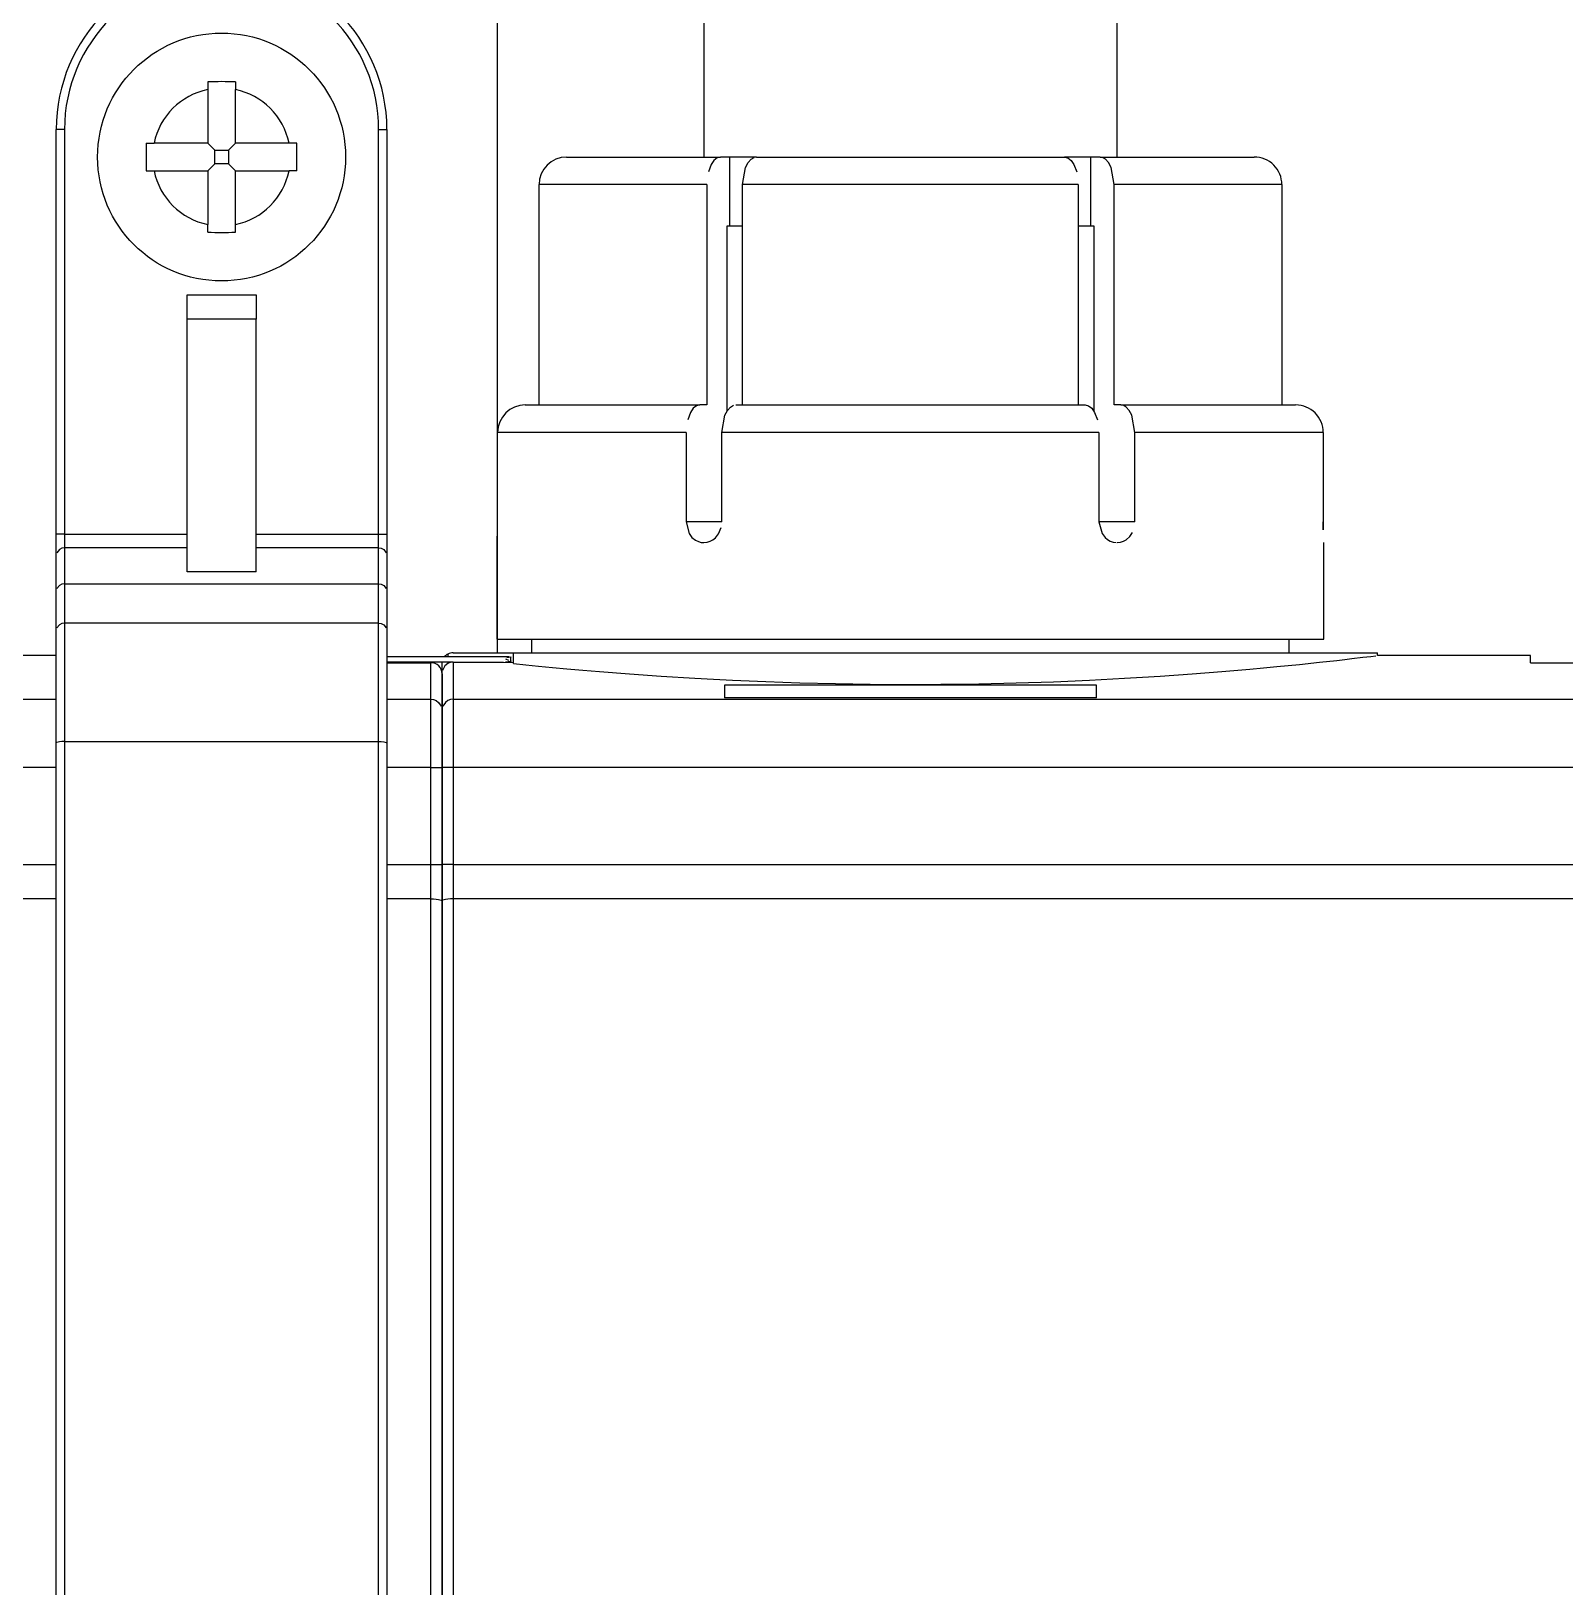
# Model space of a CAD drawing. Header units: millimetres. Extents: x 441156 to 441876, y 4514765 to 4515211.
# Drawn here: x 441489.9569 to 441490.2353, y 4515045.9163 to 4515046.1987 of the extents above; entities that cross this region are included whole.
import ezdxf

# ---------------------------------------------------------------- set-up
doc = ezdxf.new("R2010")
doc.units = ezdxf.units.MM
for name, color, linetype in [('Collettore SL', 7, 'Continuous'), ('Flussometro', 1, 'Continuous'), ('Staffa', 8, 'Continuous')]:
    doc.layers.add(name, color=color, linetype=linetype)

msp = doc.modelspace()

# ---------------------------------------------------------------- linework, layer by layer
at = {"layer": 'Collettore SL', "color": 254, "linetype": 'Continuous'}
for p, q in [((441490.0335003175, 4515046.085864218), (441490.0445003175, 4515046.085864218)), ((441490.0445003175, 4515046.085864218), (441490.2012503175, 4515046.085864218)), ((441490.0445003175, 4515046.083911397), (441490.0445003175, 4515046.085864218)), ((441490.0477503175, 4515046.088364217), (441490.0477503175, 4515046.085864218)), ((441490.1852503175, 4515046.085864218), (441490.1852503175, 4515046.088364217)), ((441490.2012590253, 4515046.08536535), (441490.2012503175, 4515046.085864218)), ((441489.9615003175, 4515046.08536535), (441489.9512590253, 4515046.08536535)), ((441490.0215003175, 4515046.085161583), (441490.0315003175, 4515046.085161583)), ((441490.0215003175, 4515046.084208228), (441490.0315003175, 4515046.084208228)), ((441490.0215003175, 4515046.084057921), (441490.0295003175, 4515046.084055767)), ((441490.0295003175, 4515046.077422891), (441490.0295003175, 4515046.084055767)), ((441490.0315003175, 4515046.085161583), (441490.0426849187, 4515046.085175592)), ((441490.0315003175, 4515046.084214975), (441490.0334434622, 4515046.084209075)), ((441490.0315003175, 4515046.084208228), (441490.0315003175, 4515046.084214975)), ((441490.0315003175, 4515046.082091224), (441490.0315003175, 4515046.084208228)), ((441490.0325526535, 4515046.085625448), (441490.0325526535, 4515046.085162922)), ((441490.0334434622, 4515046.084209075), (441490.0426849187, 4515046.08418081)), ((441490.0335003175, 4515046.084151934), (441490.0335003175, 4515046.077422891)), ((441490.0335003175, 4515046.084151934), (441490.0445003175, 4515046.084117458)), ((441490.0426849187, 4515046.08418081), (441490.0426848975, 4515046.084123181)), ((441490.0440003175, 4515046.085145158), (441490.0440003175, 4515046.085056311)), ((441490.0440003175, 4515046.084428405), (441490.0440003175, 4515046.085056311)), ((441490.0440003175, 4515046.084428405), (441490.0440003175, 4515046.084252965)), ((441490.0440003175, 4515046.084119036), (441490.0440003175, 4515046.084252965)), ((441490.2290003175, 4515046.08536535), (441490.2012590253, 4515046.08536535)), ((441490.2290003175, 4515046.084069327), (441490.2290003175, 4515046.08536535)), ((441490.2290003175, 4515046.084069327), (441490.2795003175, 4515046.084055767)), ((441490.0315003175, 4515046.082051414), (441490.0315003175, 4515046.082091224)), ((441490.0315003175, 4515046.075445913), (441490.0315003175, 4515046.082051414)), ((441490.0315003175, 4515046.082051414), (441490.0315003175, 4515046.075445913)), ((441489.7835003175, 4515046.077422891), (441489.9615003175, 4515046.077422891)), ((441490.0215003175, 4515046.077422891), (441490.0295003175, 4515046.077422891)), ((441490.0295003175, 4515046.065066776), (441490.0295003175, 4515046.077422891)), ((441490.0335003175, 4515046.077422891), (441490.0335003175, 4515046.065066776)), ((441490.0335003175, 4515046.077422891), (441490.2795003175, 4515046.077422891)), ((441490.0827503175, 4515046.07998408), (441490.0827503175, 4515046.077709654)), ((441490.1502503175, 4515046.07998408), (441490.0827503175, 4515046.07998408)), ((441490.1502503175, 4515046.077709654), (441490.0827503175, 4515046.077709654)), ((441490.1502503175, 4515046.077709654), (441490.1502503175, 4515046.07998408)), ((441490.0315003175, 4515046.065066776), (441490.0315003175, 4515046.075445913)), ((441490.0315003175, 4515046.075445913), (441490.0315003175, 4515046.065066776)), ((441489.9615003175, 4515046.065066776), (441489.7835003175, 4515046.065066776)), ((441490.0295003175, 4515046.065066776), (441490.0215003175, 4515046.065066776)), ((441490.0295003175, 4515046.047455314), (441490.0295003175, 4515046.065066776)), ((441490.0295003175, 4515046.065066776), (441490.0315003175, 4515046.065066776)), ((441490.0335003175, 4515046.065066776), (441490.0315003175, 4515046.065066776)), ((441490.0315003175, 4515046.047455314), (441490.0315003175, 4515046.065066776)), ((441490.0315003175, 4515046.065066776), (441490.0315003175, 4515046.047455314)), ((441490.2795003175, 4515046.065066776), (441490.0335003175, 4515046.065066776)), ((441490.0335003175, 4515046.065066776), (441490.0335003175, 4515046.047455314)), ((441489.7835003175, 4515046.047455314), (441489.9615003175, 4515046.047455314)), ((441490.0215003175, 4515046.047455314), (441490.0295003175, 4515046.047455314)), ((441490.0295003175, 4515046.041196711), (441490.0295003175, 4515046.047455314)), ((441490.0295003175, 4515046.047455314), (441490.0315003175, 4515046.047455314)), ((441490.0335003175, 4515046.047455314), (441490.0315003175, 4515046.047455314)), ((441490.0315003175, 4515046.040779471), (441490.0315003175, 4515046.047455314)), ((441490.0315003175, 4515046.047455314), (441490.0315003175, 4515046.040779471)), ((441490.0335003175, 4515046.047455314), (441490.0335003175, 4515046.041196711)), ((441490.0335003175, 4515046.047455314), (441490.2795003175, 4515046.047455314)), ((441489.9615003175, 4515046.041196711), (441489.7835003175, 4515046.041196711)), ((441490.0295003175, 4515046.041196711), (441490.0215003175, 4515046.041196711)), ((441490.0295003175, 4515045.860531724), (441490.0295003175, 4515046.041196711)), ((441490.0315003175, 4515045.860948964), (441490.0315003175, 4515046.040779471)), ((441490.0315003175, 4515046.040779471), (441490.0315003175, 4515045.860948964)), ((441490.0335003175, 4515046.041196711), (441490.0335003175, 4515045.860531724)), ((441490.2795003175, 4515046.041196711), (441490.0335003175, 4515046.041196711))]:
    msp.add_line(p, q, dxfattribs=at)
for points in [[(441490.0325526535, 4515046.083915692, 0), (441490.0325076577, 4515046.083890765, 0), (441490.0324633575, 4515046.083864592, 0), (441490.032419468, 4515046.083836995, 0), (441490.0323764576, 4515046.083808267, 0), (441490.0322913495, 4515046.083746172, 0), (441490.0322100589, 4515046.083679724, 0), (441490.0321608679, 4515046.083635748, 0), (441490.0321135851, 4515046.083590528, 0), (441490.0320241328, 4515046.083496044, 0), (441490.031940852, 4515046.083395689, 0), (441490.0318651338, 4515046.083291511, 0), (441490.0318164286, 4515046.083216357, 0), (441490.0317715298, 4515046.083140046, 0), (441490.0316922498, 4515046.082983335, 0), (441490.0316261862, 4515046.082820223, 0), (441490.0315742336, 4515046.0826538, 0), (441490.0315427411, 4515046.082519226, 0), (441490.031519975, 4515046.082383455, 0), (441490.0315058082, 4515046.082245965, 0), (441490.0315003805, 4515046.082107809, 0), (441490.0315003175, 4515046.082091224, 0)], [(441490.0426849187, 4515046.085175592, 0), (441490.0427887763, 4515046.085175619, 0), (441490.0428923686, 4515046.085175443, 0), (441490.042997939, 4515046.08517505, 0), (441490.0431017014, 4515046.085174447, 0), (441490.0432000725, 4515046.085173662, 0), (441490.0432953424, 4515046.085172685, 0), (441490.043389438, 4515046.085171484, 0), (441490.043478868, 4515046.085170094, 0), (441490.0435606734, 4515046.085168567, 0), (441490.0436368918, 4515046.085166876, 0), (441490.0437089167, 4515046.085164976, 0), (441490.0437739452, 4515046.085162926, 0), (441490.0438299724, 4515046.085160799, 0), (441490.043878555, 4515046.085158555, 0), (441490.0439203966, 4515046.085156138, 0), (441490.0439536971, 4515046.085153626, 0), (441490.0439738538, 4515046.085151579, 0), (441490.0439883865, 4515046.085149493, 0), (441490.0439973276, 4515046.085147336, 0), (441490.0440003175, 4515046.085145158, 0)], [(441490.0440003175, 4515046.084252965, 0), (441490.0439960193, 4515046.084247065, 0), (441490.043983035, 4515046.084241149, 0), (441490.0439608902, 4515046.084235174, 0), (441490.0439296704, 4515046.08422927, 0), (441490.0438912812, 4515046.084223726, 0), (441490.0438446896, 4515046.084218334, 0), (441490.043789192, 4515046.084213063, 0), (441490.0437256248, 4515046.084208038, 0), (441490.0436574945, 4515046.0842035, 0), (441490.043582577, 4515046.084199269, 0), (441490.0435000208, 4515046.08419533, 0), (441490.0434113222, 4515046.084191784, 0), (441490.0433212451, 4515046.084188798, 0), (441490.0432265723, 4515046.084186239, 0), (441490.0431264043, 4515046.084184107, 0), (441490.0430227257, 4515046.084182473, 0), (441490.0429401693, 4515046.08418156, 0), (441490.04285637, 4515046.084180973, 0), (441490.0427708955, 4515046.084180719, 0), (441490.0426849187, 4515046.08418081, 0)], [(441490.0440003175, 4515046.085056311, 0), (441490.0435716921, 4515046.0849982, 0), (441490.0432621976, 4515046.084934266, 0), (441490.0430711693, 4515046.084863369, 0), (441490.0430053283, 4515046.084786751, 0), (441490.0430052926, 4515046.084784859, 0)], [(441490.0430052926, 4515046.084784859, 0), (441490.0430646282, 4515046.084705052, 0), (441490.0432479503, 4515046.084618337, 0), (441490.043561087, 4515046.084525443, 0), (441490.0440003175, 4515046.084428405, 0)], [(441490.0445003175, 4515046.083911397, 0), (441490.0466851791, 4515046.083685875, 0), (441490.0490299969, 4515046.083451494, 0), (441490.0515364042, 4515046.083209731, 0), (441490.054158416, 4515046.082966524, 0), (441490.0570343509, 4515046.082711192, 0), (441490.0600594541, 4515046.082455534, 0), (441490.0654945393, 4515046.082029516, 0), (441490.0712821057, 4515046.081623006, 0), (441490.0773830233, 4515046.081247216, 0), (441490.0807658901, 4515046.081062201, 0), (441490.0842271494, 4515046.080890164, 0), (441490.0902586614, 4515046.08063214, 0), (441490.0933452595, 4515046.080520643, 0), (441490.0964431005, 4515046.080422735, 0), (441490.1028959421, 4515046.080263837, 0), (441490.109194572, 4515046.080167472, 0), (441490.1155348822, 4515046.080129098, 0), (441490.1220287081, 4515046.080150781, 0), (441490.1288884805, 4515046.080240709, 0), (441490.1357106432, 4515046.080398411, 0), (441490.1424450597, 4515046.08062081, 0), (441490.1490008805, 4515046.080900931, 0), (441490.1553336272, 4515046.081231043, 0), (441490.158618452, 4515046.081425286, 0), (441490.1618269098, 4515046.081630171, 0), (441490.1676011297, 4515046.082036597, 0), (441490.1730231388, 4515046.082462285, 0), (441490.1780564581, 4515046.082895575, 0), (441490.1805802136, 4515046.083126623, 0), (441490.1829824377, 4515046.083355092, 0), (441490.1870968548, 4515046.083765741, 0), (441490.1907295539, 4515046.084148582, 0), (441490.1938556876, 4515046.084493229, 0), (441490.1953136136, 4515046.084658761, 0), (441490.1966195713, 4515046.084809627, 0), (441490.1986080153, 4515046.085044032, 0), (441490.2000498684, 4515046.085217546, 0), (441490.2009351269, 4515046.085325552, 0), (441490.2011778529, 4515046.085355362, 0), (441490.2012590253, 4515046.08536535, 0)], [(441490.0295003175, 4515046.077422891, 0), (441490.0295701165, 4515046.077421687, 0), (441490.0296398305, 4515046.077418075, 0), (441490.0297093744, 4515046.07741206, 0), (441490.0297786637, 4515046.077403651, 0), (441490.0298476138, 4515046.077392856, 0), (441490.0299161409, 4515046.07737969, 0), (441490.0299841613, 4515046.077364166, 0), (441490.0300515922, 4515046.077346306, 0), (441490.0301183515, 4515046.077326131, 0), (441490.0301843578, 4515046.077303665, 0), (441490.0302495307, 4515046.077278935, 0), (441490.0303137908, 4515046.077251972, 0), (441490.0303770598, 4515046.077222809, 0), (441490.0304392606, 4515046.07719148, 0), (441490.0305003175, 4515046.077158026, 0), (441490.030560156, 4515046.077122485, 0), (441490.0306187033, 4515046.077084902, 0), (441490.030675888, 4515046.077045321, 0), (441490.0307316405, 4515046.077003793, 0), (441490.0307858927, 4515046.076960366, 0), (441490.0308385787, 4515046.076915094, 0), (441490.0308896342, 4515046.076868032, 0), (441490.0309389971, 4515046.076819237, 0), (441490.0309866071, 4515046.076768769, 0), (441490.0310324064, 4515046.076716689, 0), (441490.031076339, 4515046.076663062, 0), (441490.0311183515, 4515046.076607951, 0), (441490.0311583926, 4515046.076551424, 0), (441490.0311964137, 4515046.076493551, 0), (441490.0312323683, 4515046.076434402, 0), (441490.0312662127, 4515046.076374047, 0), (441490.0312979056, 4515046.076312562, 0), (441490.0313274084, 4515046.076250022, 0), (441490.0313546852, 4515046.076186501, 0), (441490.0313797027, 4515046.076122079, 0), (441490.0314024305, 4515046.076056832, 0), (441490.0314228409, 4515046.075990842, 0), (441490.031440909, 4515046.075924187, 0), (441490.0314566127, 4515046.075856949, 0), (441490.031469933, 4515046.075789211, 0), (441490.0314808536, 4515046.075721054, 0), (441490.0314893613, 4515046.075652563, 0), (441490.0314954456, 4515046.075583819, 0), (441490.0314990992, 4515046.075514908, 0), (441490.0315003175, 4515046.075445913, 0)], [(441490.0335003175, 4515046.077422891, 0), (441490.0334305185, 4515046.077421687, 0), (441490.0333608045, 4515046.077418075, 0), (441490.0332912606, 4515046.07741206, 0), (441490.0332219713, 4515046.077403651, 0), (441490.0331530211, 4515046.077392856, 0), (441490.0330844941, 4515046.07737969, 0), (441490.0330164737, 4515046.077364166, 0), (441490.0329490428, 4515046.077346306, 0), (441490.0328822835, 4515046.077326131, 0), (441490.0328162772, 4515046.077303665, 0), (441490.0327511043, 4515046.077278935, 0), (441490.0326868442, 4515046.077251972, 0), (441490.0326235752, 4515046.077222809, 0), (441490.0325613744, 4515046.07719148, 0), (441490.0325003175, 4515046.077158026, 0), (441490.032440479, 4515046.077122485, 0), (441490.0323819317, 4515046.077084902, 0), (441490.032324747, 4515046.077045321, 0), (441490.0322689945, 4515046.077003793, 0), (441490.0322147423, 4515046.076960366, 0), (441490.0321620563, 4515046.076915094, 0), (441490.0321110007, 4515046.076868032, 0), (441490.0320616379, 4515046.076819237, 0), (441490.0320140278, 4515046.076768769, 0), (441490.0319682286, 4515046.076716689, 0), (441490.031924296, 4515046.076663062, 0), (441490.0318822835, 4515046.076607951, 0), (441490.0318422423, 4515046.076551424, 0), (441490.0318042213, 4515046.076493551, 0), (441490.0317682667, 4515046.076434402, 0), (441490.0317344223, 4515046.076374047, 0), (441490.0317027294, 4515046.076312562, 0), (441490.0316732266, 4515046.076250022, 0), (441490.0316459498, 4515046.076186501, 0), (441490.0316209323, 4515046.076122079, 0), (441490.0315982045, 4515046.076056832, 0), (441490.0315777941, 4515046.075990842, 0), (441490.031559726, 4515046.075924187, 0), (441490.0315440223, 4515046.075856949, 0), (441490.031530702, 4515046.075789211, 0), (441490.0315197813, 4515046.075721054, 0), (441490.0315112737, 4515046.075652563, 0), (441490.0315051894, 4515046.075583819, 0), (441490.0315015359, 4515046.075514908, 0), (441490.0315003175, 4515046.075445913, 0)], [(441489.9630003175, 4515046.069757343, 0), (441489.9629479683, 4515046.069757181, 0), (441489.9628956828, 4515046.069756697, 0), (441489.9628435248, 4515046.069755889, 0), (441489.9627915578, 4515046.06975476, 0), (441489.9627398452, 4515046.06975331, 0), (441489.9626884499, 4515046.069751541, 0), (441489.9626374347, 4515046.069749457, 0), (441489.9625868615, 4515046.069747059, 0), (441489.962536792, 4515046.069744349, 0), (441489.9624872873, 4515046.069741332, 0), (441489.9624384076, 4515046.069738011, 0), (441489.9623902125, 4515046.069734389, 0), (441489.9623427608, 4515046.069730473, 0), (441489.9622961102, 4515046.069726266, 0), (441489.9622503175, 4515046.069721772, 0), (441489.9622054386, 4515046.069716999, 0), (441489.9621615281, 4515046.069711952, 0), (441489.9621186396, 4515046.069706636, 0), (441489.9620768253, 4515046.06970106, 0), (441489.9620361361, 4515046.069695227, 0), (441489.9619966216, 4515046.069689147, 0), (441489.9619583299, 4515046.069682827, 0), (441489.9619213078, 4515046.069676274, 0), (441489.9618856002, 4515046.069669496, 0), (441489.9618512508, 4515046.069662502, 0), (441489.9618183014, 4515046.0696553, 0), (441489.961786792, 4515046.069647899, 0), (441489.9617567611, 4515046.069640308, 0), (441489.9617282454, 4515046.069632535, 0), (441489.9617012794, 4515046.069624592, 0), (441489.9616758961, 4515046.069616486, 0), (441489.9616521265, 4515046.069608229, 0), (441489.9616299993, 4515046.06959983, 0), (441489.9616095417, 4515046.069591299, 0), (441489.9615907785, 4515046.069582648, 0), (441489.9615737327, 4515046.069573885, 0), (441489.9615584249, 4515046.069565022, 0), (441489.9615448739, 4515046.06955607, 0), (441489.9615330961, 4515046.069547041, 0), (441489.9615231059, 4515046.069537944, 0), (441489.9615149154, 4515046.06952879, 0), (441489.9615085347, 4515046.069519592, 0), (441489.9615039714, 4515046.06951036, 0), (441489.9615012312, 4515046.069501106, 0), (441489.9615003175, 4515046.06949184, 0)], [(441490.0200003175, 4515046.069757343, 0), (441490.0200526667, 4515046.069757181, 0), (441490.0201049522, 4515046.069756697, 0), (441490.0201571102, 4515046.069755889, 0), (441490.0202090772, 4515046.06975476, 0), (441490.0202607898, 4515046.06975331, 0), (441490.020312185, 4515046.069751541, 0), (441490.0203632003, 4515046.069749457, 0), (441490.0204137735, 4515046.069747059, 0), (441490.020463843, 4515046.069744349, 0), (441490.0205133477, 4515046.069741332, 0), (441490.0205622274, 4515046.069738011, 0), (441490.0206104225, 4515046.069734389, 0), (441490.0206578742, 4515046.069730473, 0), (441490.0207045248, 4515046.069726266, 0), (441490.0207503175, 4515046.069721772, 0), (441490.0207951964, 4515046.069716999, 0), (441490.0208391069, 4515046.069711952, 0), (441490.0208819954, 4515046.069706636, 0), (441490.0209238097, 4515046.06970106, 0), (441490.0209644989, 4515046.069695227, 0), (441490.0210040134, 4515046.069689147, 0), (441490.021042305, 4515046.069682827, 0), (441490.0210793272, 4515046.069676274, 0), (441490.0211150347, 4515046.069669496, 0), (441490.0211493841, 4515046.069662502, 0), (441490.0211823336, 4515046.0696553, 0), (441490.021213843, 4515046.069647899, 0), (441490.0212438739, 4515046.069640308, 0), (441490.0212723896, 4515046.069632535, 0), (441490.0212993556, 4515046.069624592, 0), (441490.0213247389, 4515046.069616486, 0), (441490.0213485085, 4515046.069608229, 0), (441490.0213706357, 4515046.06959983, 0), (441490.0213910933, 4515046.069591299, 0), (441490.0214098564, 4515046.069582648, 0), (441490.0214269023, 4515046.069573885, 0), (441490.02144221, 4515046.069565022, 0), (441490.0214557611, 4515046.06955607, 0), (441490.0214675389, 4515046.069547041, 0), (441490.0214775291, 4515046.069537944, 0), (441490.0214857196, 4515046.06952879, 0), (441490.0214921003, 4515046.069519592, 0), (441490.0214966636, 4515046.06951036, 0), (441490.0214994038, 4515046.069501106, 0), (441490.0215003175, 4515046.06949184, 0)], [(441490.0295003175, 4515046.041196711, 0), (441490.0295701165, 4515046.041196457, 0), (441490.0296398305, 4515046.041195695, 0), (441490.0297093744, 4515046.041194426, 0), (441490.0297786637, 4515046.041192651, 0), (441490.0298476138, 4515046.041190373, 0), (441490.0299161409, 4515046.041187594, 0), (441490.0299841613, 4515046.041184317, 0), (441490.0300515922, 4515046.041180548, 0), (441490.0301183515, 4515046.04117629, 0), (441490.0301843578, 4515046.041171549, 0), (441490.0302495307, 4515046.04116633, 0), (441490.0303137908, 4515046.041160639, 0), (441490.0303770598, 4515046.041154484, 0), (441490.0304392606, 4515046.041147873, 0), (441490.0305003175, 4515046.041140812, 0), (441490.030560156, 4515046.041133311, 0), (441490.0306187033, 4515046.04112538, 0), (441490.030675888, 4515046.041117026, 0), (441490.0307316405, 4515046.041108261, 0), (441490.0307858927, 4515046.041099096, 0), (441490.0308385787, 4515046.041089541, 0), (441490.0308896342, 4515046.041079609, 0), (441490.0309389971, 4515046.041069311, 0), (441490.0309866071, 4515046.04105866, 0), (441490.0310324064, 4515046.041047668, 0), (441490.031076339, 4515046.04103635, 0), (441490.0311183515, 4515046.041024719, 0), (441490.0311583926, 4515046.041012789, 0), (441490.0311964137, 4515046.041000575, 0), (441490.0312323683, 4515046.040988091, 0), (441490.0312662127, 4515046.040975354, 0), (441490.0312979056, 4515046.040962378, 0), (441490.0313274084, 4515046.040949178, 0), (441490.0313546852, 4515046.040935772, 0), (441490.0313797027, 4515046.040922176, 0), (441490.0314024305, 4515046.040908406, 0), (441490.0314228409, 4515046.040894479, 0), (441490.031440909, 4515046.040880411, 0), (441490.0314566127, 4515046.04086622, 0), (441490.031469933, 4515046.040851925, 0), (441490.0314808536, 4515046.04083754, 0), (441490.0314893613, 4515046.040823085, 0), (441490.0314954456, 4515046.040808576, 0), (441490.0314990992, 4515046.040794033, 0), (441490.0315003175, 4515046.040779471, 0)], [(441490.0335003175, 4515046.041196711, 0), (441490.0334305185, 4515046.041196457, 0), (441490.0333608045, 4515046.041195695, 0), (441490.0332912606, 4515046.041194426, 0), (441490.0332219713, 4515046.041192651, 0), (441490.0331530211, 4515046.041190373, 0), (441490.0330844941, 4515046.041187594, 0), (441490.0330164737, 4515046.041184317, 0), (441490.0329490428, 4515046.041180548, 0), (441490.0328822835, 4515046.04117629, 0), (441490.0328162772, 4515046.041171549, 0), (441490.0327511043, 4515046.04116633, 0), (441490.0326868442, 4515046.041160639, 0), (441490.0326235752, 4515046.041154484, 0), (441490.0325613744, 4515046.041147873, 0), (441490.0325003175, 4515046.041140812, 0), (441490.032440479, 4515046.041133311, 0), (441490.0323819317, 4515046.04112538, 0), (441490.032324747, 4515046.041117026, 0), (441490.0322689945, 4515046.041108261, 0), (441490.0322147423, 4515046.041099096, 0), (441490.0321620563, 4515046.041089541, 0), (441490.0321110007, 4515046.041079609, 0), (441490.0320616379, 4515046.041069311, 0), (441490.0320140278, 4515046.04105866, 0), (441490.0319682286, 4515046.041047668, 0), (441490.031924296, 4515046.04103635, 0), (441490.0318822835, 4515046.041024719, 0), (441490.0318422423, 4515046.041012789, 0), (441490.0318042213, 4515046.041000575, 0), (441490.0317682667, 4515046.040988091, 0), (441490.0317344223, 4515046.040975354, 0), (441490.0317027294, 4515046.040962378, 0), (441490.0316732266, 4515046.040949178, 0), (441490.0316459498, 4515046.040935772, 0), (441490.0316209323, 4515046.040922176, 0), (441490.0315982045, 4515046.040908406, 0), (441490.0315777941, 4515046.040894479, 0), (441490.031559726, 4515046.040880411, 0), (441490.0315440223, 4515046.04086622, 0), (441490.031530702, 4515046.040851925, 0), (441490.0315197813, 4515046.04083754, 0), (441490.0315112737, 4515046.040823085, 0), (441490.0315051894, 4515046.040808576, 0), (441490.0315015359, 4515046.040794033, 0), (441490.0315003175, 4515046.040779471, 0)]]:
    msp.add_polyline3d(points, dxfattribs=at)
for centre, radius, start, end in [((441490.0335003175, 4515046.083864218), 0.00199999999999978, 90, 118.2833302842238), ((441490.0294962645, 4515046.082054346), 0.002002813181127827, 359.9161678290432, 89.8839724256433), ((441490.0335004096, 4515046.083864067), 0.002000176773845341, 118.2836077560888, 139.518154407322), ((441490.0334937855, 4515046.082158514), 0.001993406944200693, 89.81225450562052, 118.1731815704158)]:
    msp.add_arc(centre, radius, start, end, dxfattribs=at)
at = {"layer": 'Flussometro', "color": 254, "linetype": 'Continuous'}
for p, q in [((441490.0790003175, 4515046.340864218), (441490.0790003175, 4515046.175864218)), ((441490.1540003175, 4515046.175864218), (441490.1540003175, 4515046.340864218)), ((441490.0541129189, 4515046.175864218), (441490.082059023, 4515046.175864218)), ((441490.0837527222, 4515046.175864218), (441490.082059023, 4515046.175864218)), ((441490.0837527222, 4515046.163364218), (441490.0837527222, 4515046.175864218)), ((441490.0885542135, 4515046.175864218), (441490.0837527222, 4515046.175864218)), ((441490.0885542135, 4515046.175864218), (441490.1444464215, 4515046.175864218)), ((441490.1492479127, 4515046.175864218), (441490.1444464215, 4515046.175864218)), ((441490.1492479127, 4515046.163364218), (441490.1492479127, 4515046.175864218)), ((441490.150941612, 4515046.175864218), (441490.1492479127, 4515046.175864218)), ((441490.150941612, 4515046.175864218), (441490.1788877161, 4515046.175864218)), ((441490.0795548458, 4515046.170864218), (441490.0491045646, 4515046.170864218)), ((441490.0491045646, 4515046.130864218), (441490.0491045646, 4515046.170864218)), ((441490.0795548458, 4515046.170864218), (441490.0795548458, 4515046.130864218)), ((441490.0860500364, 4515046.130864218), (441490.0860500364, 4515046.170864218)), ((441490.1469505986, 4515046.170864218), (441490.0860500364, 4515046.170864218)), ((441490.1469505986, 4515046.170864218), (441490.1469505986, 4515046.130864218)), ((441490.1534457892, 4515046.130864218), (441490.1534457892, 4515046.170864218)), ((441490.1838960703, 4515046.170864218), (441490.1534457892, 4515046.170864218)), ((441490.1838960703, 4515046.170864218), (441490.1838960703, 4515046.130864218)), ((441490.0832527222, 4515046.129793561), (441490.0832527222, 4515046.163364218)), ((441490.0832527222, 4515046.163364218), (441490.0860500364, 4515046.163364218)), ((441490.1469505986, 4515046.163364218), (441490.1497479128, 4515046.163364218)), ((441490.1497479128, 4515046.163364218), (441490.1497479128, 4515046.129795342)), ((441490.0466008361, 4515046.130864218), (441490.0783029815, 4515046.130864218)), ((441490.0795548458, 4515046.130864218), (441490.0783029815, 4515046.130864218)), ((441490.0847981721, 4515046.130864218), (441490.1482024629, 4515046.130864218)), ((441490.1546976535, 4515046.130864218), (441490.1534457892, 4515046.130864218)), ((441490.1546976535, 4515046.130864218), (441490.1863997989, 4515046.130864218)), ((441490.0415003175, 4515046.088364217), (441490.0415941261, 4515046.125864218)), ((441490.0757996266, 4515046.125864218), (441490.0415941261, 4515046.125864218)), ((441490.0757996266, 4515046.125864218), (441490.0757996266, 4515046.109614218)), ((441490.1507058179, 4515046.125864218), (441490.0822948171, 4515046.125864218)), ((441490.0822948171, 4515046.109614218), (441490.0822948171, 4515046.125864218)), ((441490.1507058179, 4515046.125864218), (441490.1507058179, 4515046.109614218)), ((441490.1572010084, 4515046.109614218), (441490.1572010084, 4515046.125864218)), ((441490.1914065088, 4515046.125864218), (441490.1572010084, 4515046.125864218)), ((441490.1914065088, 4515046.125864218), (441490.1914065088, 4515046.109614218)), ((441490.0822948171, 4515046.109614218), (441490.0757996266, 4515046.109614218)), ((441490.1572010084, 4515046.109614218), (441490.1507058179, 4515046.109614218)), ((441490.1915003175, 4515046.088364217), (441490.1915003175, 4515046.105867304)), ((441490.0415003175, 4515046.088364217), (441490.1915003175, 4515046.088364217))]:
    msp.add_line(p, q, dxfattribs=at)
for points in [[(441490.082059023, 4515046.175864218, 0), (441490.0818508086, 4515046.175846878, 0), (441490.0816440285, 4515046.175795097, 0), (441490.0814342517, 4515046.1757061, 0), (441490.0812290341, 4515046.175581647, 0), (441490.08103542, 4515046.175427468, 0), (441490.080848867, 4515046.175241705, 0), (441490.080665645, 4515046.175018784, 0), (441490.080492612, 4515046.174765381, 0), (441490.0803356221, 4515046.174491861, 0), (441490.0801905245, 4515046.174193226, 0), (441490.0800547225, 4515046.173861741, 0), (441490.0799335833, 4515046.173508257, 0), (441490.079830977, 4515046.17314669, 0), (441490.0797437271, 4515046.172769342, 0), (441490.0796706664, 4515046.172367212, 0), (441490.0796150506, 4515046.17195407, 0), (441490.0795889113, 4515046.17168615, 0), (441490.0795701267, 4515046.171415775, 0), (441490.0795586719, 4515046.171140419, 0), (441490.0795548458, 4515046.170864218, 0)], [(441490.0860500364, 4515046.170864218, 0), (441490.0860586037, 4515046.171277486, 0), (441490.0860844843, 4515046.171690754, 0), (441490.0861286218, 4515046.172107058, 0), (441490.08619084, 4515046.17251729, 0), (441490.0862673309, 4515046.172901583, 0), (441490.086360147, 4515046.173274419, 0), (441490.0864706746, 4515046.173638037, 0), (441490.0865972398, 4515046.173983981, 0), (441490.0867330718, 4515046.174296259, 0), (441490.0868824147, 4515046.174586927, 0), (441490.0870469433, 4515046.174857181, 0), (441490.0872236812, 4515046.175100158, 0), (441490.0874037528, 4515046.175305405, 0), (441490.0875930176, 4515046.175481286, 0), (441490.0877932563, 4515046.175627821, 0), (441490.0880005211, 4515046.175740491, 0), (441490.0881363738, 4515046.175794139, 0), (441490.0882739217, 4515046.175832806, 0), (441490.0884136279, 4515046.175856334, 0), (441490.0885542135, 4515046.175864218, 0)], [(441490.1444464215, 4515046.175864218, 0), (441490.1446539187, 4515046.175847027, 0), (441490.144861416, 4515046.175795097, 0), (441490.1450704354, 4515046.175706523, 0), (441490.1452764103, 4515046.175581647, 0), (441490.1454693711, 4515046.175428085, 0), (441490.1456565775, 4515046.175241705, 0), (441490.1458391532, 4515046.175019688, 0), (441490.1460128325, 4515046.174765381, 0), (441490.1461693079, 4515046.174492877, 0), (441490.14631492, 4515046.174193226, 0), (441490.1464502618, 4515046.173863024, 0), (441490.1465718612, 4515046.173508257, 0), (441490.146674151, 4515046.173147987, 0), (441490.1467617173, 4515046.172769342, 0), (441490.1468345571, 4515046.172368724, 0), (441490.1468903939, 4515046.17195407, 0), (441490.1469165023, 4515046.171686554, 0), (441490.1469353177, 4515046.171415775, 0), (441490.1469467637, 4515046.171140842, 0), (441490.1469505986, 4515046.170864218, 0)], [(441490.1534457892, 4515046.170864218, 0), (441490.1534371473, 4515046.171278916, 0), (441490.1534113412, 4515046.171690754, 0), (441490.1533669924, 4515046.172108566, 0), (441490.1533049855, 4515046.17251729, 0), (441490.1532281879, 4515046.172902881, 0), (441490.1531356785, 4515046.173274419, 0), (441490.1530247029, 4515046.173639318, 0), (441490.1528985857, 4515046.173983981, 0), (441490.1527622499, 4515046.174297281, 0), (441490.1526134108, 4515046.174586927, 0), (441490.1524482485, 4515046.174858093, 0), (441490.1522721443, 4515046.175100158, 0), (441490.1520914275, 4515046.175306038, 0), (441490.151902808, 4515046.175481286, 0), (441490.1517018193, 4515046.175628264, 0), (441490.1514953044, 4515046.175740491, 0), (441490.1513592419, 4515046.175794204, 0), (441490.1512219039, 4515046.175832806, 0), (441490.1510819776, 4515046.175856353, 0), (441490.150941612, 4515046.175864218, 0)], [(441490.0783029815, 4515046.130864218, 0), (441490.0780948904, 4515046.130846887, 0), (441490.0778882331, 4515046.130795129, 0), (441490.0776785803, 4515046.130706175, 0), (441490.0774734846, 4515046.130581787, 0), (441490.0772799869, 4515046.130427692, 0), (441490.0770935454, 4515046.130242036, 0), (441490.0769104332, 4515046.130019252, 0), (441490.0767375006, 4515046.129766013, 0), (441490.076580566, 4515046.12949262, 0), (441490.0764355151, 4515046.129194126, 0), (441490.0762997527, 4515046.128862807, 0), (441490.0761786397, 4515046.128509503, 0), (441490.0760760123, 4515046.128148001, 0), (441490.0759887354, 4515046.127770715, 0), (441490.0759156407, 4515046.127368656, 0), (441490.0758599825, 4515046.12695558, 0), (441490.0758337779, 4515046.126687299, 0), (441490.0758149463, 4515046.126416554, 0), (441490.0758034624, 4515046.12614081, 0), (441490.0757996266, 4515046.125864218, 0)], [(441490.0822948171, 4515046.125864218, 0), (441490.0823033859, 4515046.12627758, 0), (441490.0823292707, 4515046.126690942, 0), (441490.0823734156, 4515046.127107339, 0), (441490.0824356449, 4515046.127517665, 0), (441490.0825121508, 4515046.127902047, 0), (441490.0826049868, 4515046.128274969, 0), (441490.0827155409, 4515046.128638671, 0), (441490.0828421396, 4515046.12898469, 0), (441490.0829779909, 4515046.129296989, 0), (441490.083127357, 4515046.12958767, 0), (441490.083291915, 4515046.129857929, 0), (441490.0834686875, 4515046.130100895, 0), (441490.0836487401, 4515046.130306054, 0), (441490.0838379843, 4515046.130481843, 0), (441490.0840382028, 4515046.130628278, 0), (441490.0842454461, 4515046.130740838, 0), (441490.0843810673, 4515046.130794336, 0), (441490.0845183769, 4515046.130832895, 0), (441490.0846578365, 4515046.130856357, 0), (441490.0847981721, 4515046.130864218, 0)], [(441490.1482024629, 4515046.130864218, 0), (441490.1484098372, 4515046.130847036, 0), (441490.1486172114, 4515046.130795129, 0), (441490.1488261073, 4515046.130706599, 0), (441490.1490319599, 4515046.130581787, 0), (441490.1492248047, 4515046.130428309, 0), (441490.149411899, 4515046.130242036, 0), (441490.1495943657, 4515046.130020156, 0), (441490.1497679438, 4515046.129766013, 0), (441490.1499243644, 4515046.129493634, 0), (441490.1500699293, 4515046.129194126, 0), (441490.150205232, 4515046.128864088, 0), (441490.1503268048, 4515046.128509503, 0), (441490.1504291157, 4515046.128149296, 0), (441490.1505167091, 4515046.127770715, 0), (441490.1505895827, 4515046.127370166, 0), (441490.150645462, 4515046.12695558, 0), (441490.1506716355, 4515046.126687704, 0), (441490.1506904982, 4515046.126416554, 0), (441490.1507019732, 4515046.126141235, 0), (441490.1507058179, 4515046.125864218, 0)], [(441490.1572010084, 4515046.125864218, 0), (441490.1571923651, 4515046.12627901, 0), (441490.1571665549, 4515046.126690942, 0), (441490.1571221986, 4515046.127108849, 0), (441490.1570601806, 4515046.127517665, 0), (441490.1569833679, 4515046.127903346, 0), (441490.1568908386, 4515046.128274969, 0), (441490.1567798363, 4515046.128639952, 0), (441490.1566536859, 4515046.12898469, 0), (441490.1565173306, 4515046.129298012, 0), (441490.1563684685, 4515046.12958767, 0), (441490.1562032761, 4515046.129858841, 0), (441490.1560271379, 4515046.130100895, 0), (441490.15584644, 4515046.130306686, 0), (441490.1556578412, 4515046.130481843, 0), (441490.1554568723, 4515046.130628721, 0), (441490.1552503795, 4515046.130740838, 0), (441490.1551145493, 4515046.1307944, 0), (441490.1549774486, 4515046.130832895, 0), (441490.1548377699, 4515046.130856375, 0), (441490.1546976535, 4515046.130864218, 0)], [(441490.0757996266, 4515046.109614218, 0), (441490.0758105218, 4515046.109303046, 0), (441490.0758430655, 4515046.108994022, 0), (441490.0758990161, 4515046.108680514, 0), (441490.0759772958, 4515046.108373825, 0), (441490.0760743286, 4515046.108084499, 0), (441490.076191336, 4515046.107805715, 0), (441490.0763318759, 4515046.107531911, 0), (441490.0764918289, 4515046.10727329, 0), (441490.0766650483, 4515046.107038175, 0), (441490.0768544966, 4515046.106820815, 0), (441490.0770651542, 4515046.106617325, 0), (441490.077290253, 4515046.106435699, 0), (441490.0775215194, 4515046.106281416, 0), (441490.0777634433, 4515046.106150123, 0), (441490.0780218801, 4515046.106040056, 0), (441490.0782880698, 4515046.105956106, 0), (441490.0785521446, 4515046.105900264, 0), (441490.0788199403, 4515046.105870016, 0), (441490.0790003522, 4515046.105864218, 0)], [(441490.0790003522, 4515046.105864218, 0), (441490.0790974952, 4515046.105865921, 0), (441490.0793750201, 4515046.105889179, 0), (441490.0796424904, 4515046.105937861, 0), (441490.0799061392, 4515046.106011829, 0), (441490.0801714845, 4515046.106113894, 0), (441490.0804288373, 4515046.106241441, 0), (441490.0806695102, 4515046.106389078, 0), (441490.0808990772, 4515046.106558907, 0), (441490.0811219257, 4515046.106755669, 0), (441490.0813295668, 4515046.106973256, 0), (441490.0815154013, 4515046.107203481, 0), (441490.0816839716, 4515046.107450336, 0), (441490.0818380443, 4515046.107719993, 0), (441490.0819713197, 4515046.108003496, 0), (441490.082079834, 4515046.108290336, 0), (441490.0821669074, 4515046.108586324, 0), (441490.0822333613, 4515046.108898359, 0), (441490.0822758904, 4515046.109215637, 0), (441490.0822900783, 4515046.109414644, 0), (441490.0822948171, 4515046.109614218, 0)], [(441490.1507058179, 4515046.109614218, 0), (441490.1507173617, 4515046.109303046, 0), (441490.1507518243, 4515046.108994022, 0), (441490.1508110287, 4515046.108680514, 0), (441490.1508937565, 4515046.108373825, 0), (441490.1509961398, 4515046.108084499, 0), (441490.151119356, 4515046.107805715, 0), (441490.1512670058, 4515046.107531911, 0), (441490.1514345901, 4515046.10727329, 0), (441490.1516155226, 4515046.107038175, 0), (441490.1518127556, 4515046.106820815, 0), (441490.1520312724, 4515046.106617325, 0), (441490.1522638515, 4515046.106435699, 0), (441490.1525018169, 4515046.106281416, 0), (441490.1527496917, 4515046.106150123, 0), (441490.1530132929, 4515046.106040056, 0), (441490.1532835315, 4515046.105956106, 0), (441490.1535503499, 4515046.105900264, 0), (441490.1538196506, 4515046.105870016, 0), (441490.1540003522, 4515046.105864218, 0)], [(441490.1540003522, 4515046.105864218, 0), (441490.1540974089, 4515046.105865921, 0), (441490.1543737762, 4515046.105889179, 0), (441490.1546388434, 4515046.105937861, 0), (441490.1548989036, 4515046.106011829, 0), (441490.1551594146, 4515046.106113894, 0), (441490.1554109226, 4515046.106241441, 0), (441490.1556450995, 4515046.106389078, 0), (441490.1558675534, 4515046.106558907, 0), (441490.1560826411, 4515046.106755669, 0), (441490.1562822998, 4515046.106973256, 0), (441490.1564603763, 4515046.107203481, 0), (441490.1566214114, 4515046.107450336, 0), (441490.1567681839, 4515046.107719993, 0), (441490.1568948269, 4515046.108003496, 0), (441490.1569977253, 4515046.108290336, 0), (441490.157080151, 4515046.108586324, 0), (441490.1571429755, 4515046.108898359, 0), (441490.1571831421, 4515046.109215637, 0), (441490.1571965358, 4515046.109414644, 0), (441490.1572010084, 4515046.109614218, 0)]]:
    msp.add_polyline3d(points, dxfattribs=at)
for centre, radius, start, end in [((441490.0541063239, 4515046.170856605), 0.005005083750811989, 89.92454121885257, 179.9128017693291), ((441490.178895416, 4515046.170857808), 0.005003357747314086, 0.07344893960426101, 90.0881212110902), ((441490.0465955462, 4515046.125858099), 0.005004079301194064, 89.93945707189452, 179.929909808554), ((441490.1864059793, 4515046.12585906), 0.005002694482640901, 0.05909470045453704, 90.07074968208451), ((441490.2665986041, 4515046.109622255), 0.07519222761189881, 180.0061240116545, 182.8647815825998)]:
    msp.add_arc(centre, radius, start, end, dxfattribs=at)
at = {"layer": 'Staffa', "color": 254, "linetype": 'Continuous'}
for p, q in [((441490.0415003175, 4515046.206582187), (441490.0415003175, 4515046.085864218)), ((441489.9890003175, 4515046.189518382), (441489.9890003175, 4515046.188111668)), ((441489.9890003175, 4515046.188111668), (441489.9890003175, 4515046.178364219)), ((441489.9940003175, 4515046.189518382), (441489.9940003175, 4515046.188111668)), ((441489.9940003175, 4515046.178364219), (441489.9940003175, 4515046.188111668)), ((441489.9630003175, 4515046.180864217), (441489.9615003175, 4515046.180864217)), ((441489.9615003175, 4515046.107420594), (441489.9615003175, 4515046.180864217)), ((441489.9630003175, 4515046.180864217), (441489.9630003175, 4515046.107420594)), ((441490.0200003175, 4515046.107420594), (441490.0200003175, 4515046.180864217)), ((441490.0200003175, 4515046.180864217), (441490.0215003175, 4515046.180864217)), ((441490.0215003175, 4515046.180864217), (441490.0215003175, 4515046.107420594)), ((441489.9778461547, 4515046.178364219), (441489.9792528688, 4515046.178364219)), ((441489.9890003175, 4515046.178364219), (441489.9792528688, 4515046.178364219)), ((441489.9902503175, 4515046.177114218), (441489.9890003175, 4515046.178364219)), ((441489.9902503175, 4515046.174614219), (441489.9902503175, 4515046.177114218)), ((441489.9902503175, 4515046.177114218), (441489.9927503175, 4515046.177114218)), ((441489.9927503175, 4515046.177114218), (441489.9940003175, 4515046.178364219)), ((441489.9927503175, 4515046.177114218), (441489.9927503175, 4515046.174614219)), ((441490.0037477662, 4515046.178364219), (441489.9940003175, 4515046.178364219)), ((441490.0051544803, 4515046.178364219), (441490.0037477662, 4515046.178364219)), ((441489.9778461547, 4515046.173364219), (441489.9792528688, 4515046.173364219)), ((441489.9792528688, 4515046.173364219), (441489.9890003175, 4515046.173364219)), ((441489.9902503175, 4515046.174614219), (441489.9890003175, 4515046.173364219)), ((441489.9890003175, 4515046.173364219), (441489.9890003175, 4515046.16361677)), ((441489.9927503175, 4515046.174614219), (441489.9902503175, 4515046.174614219)), ((441489.9927503175, 4515046.174614219), (441489.9940003175, 4515046.173364219)), ((441489.9940003175, 4515046.173364219), (441490.0037477662, 4515046.173364219)), ((441489.9940003175, 4515046.16361677), (441489.9940003175, 4515046.173364219)), ((441490.0051544803, 4515046.173364219), (441490.0037477662, 4515046.173364219)), ((441489.9890003175, 4515046.162210057), (441489.9890003175, 4515046.16361677)), ((441489.9940003175, 4515046.162210057), (441489.9940003175, 4515046.16361677)), ((441489.9852503175, 4515046.150864219), (441489.9977503175, 4515046.150864219)), ((441489.9852503175, 4515046.146437442), (441489.9852503175, 4515046.150864219)), ((441489.9977503175, 4515046.150864219), (441489.9977503175, 4515046.146437442)), ((441489.9977503175, 4515046.146437442), (441489.9852503175, 4515046.146437442)), ((441489.9852503175, 4515046.100567444), (441489.9852503175, 4515046.146437442)), ((441489.9977503175, 4515046.100567444), (441489.9977503175, 4515046.146437442)), ((441489.9630003175, 4515046.107420594), (441489.9615003175, 4515046.107420594)), ((441489.9615003175, 4515046.103426075), (441489.9615003175, 4515046.107420594)), ((441489.9630003175, 4515046.107420594), (441489.9630003175, 4515046.104924019)), ((441489.9630003175, 4515046.107420594), (441489.9852503175, 4515046.107420594)), ((441489.9977503175, 4515046.107420594), (441490.0200003175, 4515046.107420594)), ((441490.0200003175, 4515046.104924019), (441490.0200003175, 4515046.107420594)), ((441490.0200003175, 4515046.107420594), (441490.0215003175, 4515046.107420594)), ((441490.0215003175, 4515046.107420594), (441490.0215003175, 4515046.103426075)), ((441489.9615003175, 4515046.096902598), (441489.9615003175, 4515046.103426075)), ((441489.9630003175, 4515046.104924019), (441489.9630003175, 4515046.098400543)), ((441489.9852503175, 4515046.104924019), (441489.9630003175, 4515046.104924019)), ((441490.0200003175, 4515046.104924019), (441489.9977503175, 4515046.104924019)), ((441490.0200003175, 4515046.098400543), (441490.0200003175, 4515046.104924019)), ((441490.0215003175, 4515046.103426075), (441490.0215003175, 4515046.096902598)), ((441489.9977503175, 4515046.100567444), (441489.9852503175, 4515046.100567444)), ((441489.9630003175, 4515046.098400543), (441489.9630003175, 4515046.09126174)), ((441489.9630003175, 4515046.098400543), (441490.0200003175, 4515046.098400543)), ((441490.0200003175, 4515046.09126174), (441490.0200003175, 4515046.098400543)), ((441489.9615003175, 4515046.089779005), (441489.9615003175, 4515046.096902598)), ((441490.0215003175, 4515046.096902598), (441490.0215003175, 4515046.089779005)), ((441489.9615003175, 4515046.06949184), (441489.9615003175, 4515046.089779005)), ((441489.9630003175, 4515046.09126174), (441489.9630003175, 4515046.069757343)), ((441490.0200003175, 4515046.09126174), (441489.9630003175, 4515046.09126174)), ((441490.0200003175, 4515046.069757343), (441490.0200003175, 4515046.09126174)), ((441490.0215003175, 4515046.089779005), (441490.0215003175, 4515046.06949184)), ((441489.9615003175, 4515045.832236595), (441489.9615003175, 4515046.06949184)), ((441489.9630003175, 4515046.069757343), (441489.9630003175, 4515045.831971092)), ((441489.9630003175, 4515046.069757343), (441490.0200003175, 4515046.069757343)), ((441490.0200003175, 4515045.831971092), (441490.0200003175, 4515046.069757343)), ((441490.0215003175, 4515046.06949184), (441490.0215003175, 4515045.832236595))]:
    msp.add_line(p, q, dxfattribs=at)
for points in [[(441489.9630003175, 4515046.104924019, 0), (441489.9629479683, 4515046.104923107, 0), (441489.9628956828, 4515046.104920371, 0), (441489.9628435248, 4515046.104915814, 0), (441489.9627915578, 4515046.104909441, 0), (441489.9627398452, 4515046.104901263, 0), (441489.9626884499, 4515046.104891285, 0), (441489.9626374347, 4515046.104879524, 0), (441489.9625868615, 4515046.104865992, 0), (441489.962536792, 4515046.104850705, 0), (441489.9624872873, 4515046.104833682, 0), (441489.9624384076, 4515046.104814945, 0), (441489.9623902125, 4515046.104794515, 0), (441489.9623427608, 4515046.104772419, 0), (441489.9622961102, 4515046.104748681, 0), (441489.9622503175, 4515046.104723332, 0), (441489.9622054386, 4515046.104696404, 0), (441489.9621615281, 4515046.104667927, 0), (441489.9621186396, 4515046.104637938, 0), (441489.9620768253, 4515046.104606471, 0), (441489.9620361361, 4515046.104573567, 0), (441489.9619966216, 4515046.104539265, 0), (441489.9619583299, 4515046.104503606, 0), (441489.9619213078, 4515046.104466635, 0), (441489.9618856002, 4515046.104428396, 0), (441489.9618512508, 4515046.104388935, 0), (441489.9618183014, 4515046.104348302, 0), (441489.961786792, 4515046.104306544, 0), (441489.9617567611, 4515046.104263715, 0), (441489.9617282454, 4515046.104219865, 0), (441489.9617012794, 4515046.104175047, 0), (441489.9616758961, 4515046.104129317, 0), (441489.9616521265, 4515046.104082731, 0), (441489.9616299993, 4515046.104035344, 0), (441489.9616095417, 4515046.103987215, 0), (441489.9615907785, 4515046.103938403, 0), (441489.9615737327, 4515046.103888965, 0), (441489.9615584249, 4515046.103838964, 0), (441489.9615448739, 4515046.103788461, 0), (441489.9615330961, 4515046.103737515, 0), (441489.9615231059, 4515046.10368619, 0), (441489.9615149154, 4515046.103634548, 0), (441489.9615085347, 4515046.103582653, 0), (441489.9615039714, 4515046.103530566, 0), (441489.9615012312, 4515046.103478353, 0), (441489.9615003175, 4515046.103426075, 0)], [(441490.0200003175, 4515046.104924019, 0), (441490.0200526667, 4515046.104923107, 0), (441490.0201049522, 4515046.104920371, 0), (441490.0201571102, 4515046.104915814, 0), (441490.0202090772, 4515046.104909441, 0), (441490.0202607898, 4515046.104901263, 0), (441490.020312185, 4515046.104891285, 0), (441490.0203632003, 4515046.104879524, 0), (441490.0204137735, 4515046.104865992, 0), (441490.020463843, 4515046.104850705, 0), (441490.0205133477, 4515046.104833682, 0), (441490.0205622274, 4515046.104814945, 0), (441490.0206104225, 4515046.104794515, 0), (441490.0206578742, 4515046.104772419, 0), (441490.0207045248, 4515046.104748681, 0), (441490.0207503175, 4515046.104723332, 0), (441490.0207951964, 4515046.104696404, 0), (441490.0208391069, 4515046.104667927, 0), (441490.0208819954, 4515046.104637938, 0), (441490.0209238097, 4515046.104606471, 0), (441490.0209644989, 4515046.104573567, 0), (441490.0210040134, 4515046.104539265, 0), (441490.021042305, 4515046.104503606, 0), (441490.0210793272, 4515046.104466635, 0), (441490.0211150347, 4515046.104428396, 0), (441490.0211493841, 4515046.104388935, 0), (441490.0211823336, 4515046.104348302, 0), (441490.021213843, 4515046.104306544, 0), (441490.0212438739, 4515046.104263715, 0), (441490.0212723896, 4515046.104219865, 0), (441490.0212993556, 4515046.104175047, 0), (441490.0213247389, 4515046.104129317, 0), (441490.0213485085, 4515046.104082731, 0), (441490.0213706357, 4515046.104035344, 0), (441490.0213910933, 4515046.103987215, 0), (441490.0214098564, 4515046.103938403, 0), (441490.0214269023, 4515046.103888965, 0), (441490.02144221, 4515046.103838964, 0), (441490.0214557611, 4515046.103788461, 0), (441490.0214675389, 4515046.103737515, 0), (441490.0214775291, 4515046.10368619, 0), (441490.0214857196, 4515046.103634548, 0), (441490.0214921003, 4515046.103582653, 0), (441490.0214966636, 4515046.103530566, 0), (441490.0214994038, 4515046.103478353, 0), (441490.0215003175, 4515046.103426075, 0)], [(441489.9630003175, 4515046.098400543, 0), (441489.9629479683, 4515046.09839963, 0), (441489.9628956828, 4515046.098396894, 0), (441489.9628435248, 4515046.098392337, 0), (441489.9627915578, 4515046.098385965, 0), (441489.9627398452, 4515046.098377786, 0), (441489.9626884499, 4515046.098367808, 0), (441489.9626374347, 4515046.098356047, 0), (441489.9625868615, 4515046.098342515, 0), (441489.962536792, 4515046.098327228, 0), (441489.9624872873, 4515046.098310205, 0), (441489.9624384076, 4515046.098291468, 0), (441489.9623902125, 4515046.098271038, 0), (441489.9623427608, 4515046.098248942, 0), (441489.9622961102, 4515046.098225204, 0), (441489.9622503175, 4515046.098199856, 0), (441489.9622054386, 4515046.098172927, 0), (441489.9621615281, 4515046.09814445, 0), (441489.9621186396, 4515046.098114461, 0), (441489.9620768253, 4515046.098082994, 0), (441489.9620361361, 4515046.09805009, 0), (441489.9619966216, 4515046.098015788, 0), (441489.9619583299, 4515046.09798013, 0), (441489.9619213078, 4515046.097943158, 0), (441489.9618856002, 4515046.097904919, 0), (441489.9618512508, 4515046.097865459, 0), (441489.9618183014, 4515046.097824825, 0), (441489.961786792, 4515046.097783067, 0), (441489.9617567611, 4515046.097740238, 0), (441489.9617282454, 4515046.097696387, 0), (441489.9617012794, 4515046.09765157, 0), (441489.9616758961, 4515046.09760584, 0), (441489.9616521265, 4515046.097559254, 0), (441489.9616299993, 4515046.097511867, 0), (441489.9616095417, 4515046.097463738, 0), (441489.9615907785, 4515046.097414926, 0), (441489.9615737327, 4515046.097365488, 0), (441489.9615584249, 4515046.097315487, 0), (441489.9615448739, 4515046.097264984, 0), (441489.9615330961, 4515046.097214038, 0), (441489.9615231059, 4515046.097162713, 0), (441489.9615149154, 4515046.097111071, 0), (441489.9615085347, 4515046.097059176, 0), (441489.9615039714, 4515046.097007089, 0), (441489.9615012312, 4515046.096954876, 0), (441489.9615003175, 4515046.096902598, 0)], [(441490.0200003175, 4515046.098400543, 0), (441490.0200526667, 4515046.09839963, 0), (441490.0201049522, 4515046.098396894, 0), (441490.0201571102, 4515046.098392337, 0), (441490.0202090772, 4515046.098385965, 0), (441490.0202607898, 4515046.098377786, 0), (441490.020312185, 4515046.098367808, 0), (441490.0203632003, 4515046.098356047, 0), (441490.0204137735, 4515046.098342515, 0), (441490.020463843, 4515046.098327228, 0), (441490.0205133477, 4515046.098310205, 0), (441490.0205622274, 4515046.098291468, 0), (441490.0206104225, 4515046.098271038, 0), (441490.0206578742, 4515046.098248942, 0), (441490.0207045248, 4515046.098225204, 0), (441490.0207503175, 4515046.098199856, 0), (441490.0207951964, 4515046.098172927, 0), (441490.0208391069, 4515046.09814445, 0), (441490.0208819954, 4515046.098114461, 0), (441490.0209238097, 4515046.098082994, 0), (441490.0209644989, 4515046.09805009, 0), (441490.0210040134, 4515046.098015788, 0), (441490.021042305, 4515046.09798013, 0), (441490.0210793272, 4515046.097943158, 0), (441490.0211150347, 4515046.097904919, 0), (441490.0211493841, 4515046.097865459, 0), (441490.0211823336, 4515046.097824825, 0), (441490.021213843, 4515046.097783067, 0), (441490.0212438739, 4515046.097740238, 0), (441490.0212723896, 4515046.097696387, 0), (441490.0212993556, 4515046.09765157, 0), (441490.0213247389, 4515046.09760584, 0), (441490.0213485085, 4515046.097559254, 0), (441490.0213706357, 4515046.097511867, 0), (441490.0213910933, 4515046.097463738, 0), (441490.0214098564, 4515046.097414926, 0), (441490.0214269023, 4515046.097365488, 0), (441490.02144221, 4515046.097315487, 0), (441490.0214557611, 4515046.097264984, 0), (441490.0214675389, 4515046.097214038, 0), (441490.0214775291, 4515046.097162713, 0), (441490.0214857196, 4515046.097111071, 0), (441490.0214921003, 4515046.097059176, 0), (441490.0214966636, 4515046.097007089, 0), (441490.0214994038, 4515046.096954876, 0), (441490.0215003175, 4515046.096902598, 0)], [(441489.9630003175, 4515046.09126174, 0), (441489.9629479683, 4515046.091260836, 0), (441489.9628956828, 4515046.091258127, 0), (441489.9628435248, 4515046.091253617, 0), (441489.9627915578, 4515046.09124731, 0), (441489.9627398452, 4515046.091239213, 0), (441489.9626884499, 4515046.091229338, 0), (441489.9626374347, 4515046.091217696, 0), (441489.9625868615, 4515046.091204301, 0), (441489.962536792, 4515046.091189169, 0), (441489.9624872873, 4515046.09117232, 0), (441489.9624384076, 4515046.091153773, 0), (441489.9623902125, 4515046.091133551, 0), (441489.9623427608, 4515046.091111678, 0), (441489.9622961102, 4515046.091088182, 0), (441489.9622503175, 4515046.091063091, 0), (441489.9622054386, 4515046.091036435, 0), (441489.9621615281, 4515046.091008248, 0), (441489.9621186396, 4515046.090978563, 0), (441489.9620768253, 4515046.090947416, 0), (441489.9620361361, 4515046.090914845, 0), (441489.9619966216, 4515046.090880891, 0), (441489.9619583299, 4515046.090845595, 0), (441489.9619213078, 4515046.090808999, 0), (441489.9618856002, 4515046.090771148, 0), (441489.9618512508, 4515046.090732088, 0), (441489.9618183014, 4515046.090691868, 0), (441489.961786792, 4515046.090650535, 0), (441489.9617567611, 4515046.09060814, 0), (441489.9617282454, 4515046.090564735, 0), (441489.9617012794, 4515046.090520373, 0), (441489.9616758961, 4515046.090475107, 0), (441489.9616521265, 4515046.090428993, 0), (441489.9616299993, 4515046.090382088, 0), (441489.9616095417, 4515046.090334448, 0), (441489.9615907785, 4515046.09028613, 0), (441489.9615737327, 4515046.090237196, 0), (441489.9615584249, 4515046.090187702, 0), (441489.9615448739, 4515046.090137712, 0), (441489.9615330961, 4515046.090087283, 0), (441489.9615231059, 4515046.09003648, 0), (441489.9615149154, 4515046.089985362, 0), (441489.9615085347, 4515046.089933993, 0), (441489.9615039714, 4515046.089882436, 0), (441489.9615012312, 4515046.089830752, 0), (441489.9615003175, 4515046.089779005, 0)], [(441490.0200003175, 4515046.09126174, 0), (441490.0200526667, 4515046.091260836, 0), (441490.0201049522, 4515046.091258127, 0), (441490.0201571102, 4515046.091253617, 0), (441490.0202090772, 4515046.09124731, 0), (441490.0202607898, 4515046.091239213, 0), (441490.020312185, 4515046.091229338, 0), (441490.0203632003, 4515046.091217696, 0), (441490.0204137735, 4515046.091204301, 0), (441490.020463843, 4515046.091189169, 0), (441490.0205133477, 4515046.09117232, 0), (441490.0205622274, 4515046.091153773, 0), (441490.0206104225, 4515046.091133551, 0), (441490.0206578742, 4515046.091111678, 0), (441490.0207045248, 4515046.091088182, 0), (441490.0207503175, 4515046.091063091, 0), (441490.0207951964, 4515046.091036435, 0), (441490.0208391069, 4515046.091008248, 0), (441490.0208819954, 4515046.090978563, 0), (441490.0209238097, 4515046.090947416, 0), (441490.0209644989, 4515046.090914845, 0), (441490.0210040134, 4515046.090880891, 0), (441490.021042305, 4515046.090845595, 0), (441490.0210793272, 4515046.090808999, 0), (441490.0211150347, 4515046.090771148, 0), (441490.0211493841, 4515046.090732088, 0), (441490.0211823336, 4515046.090691868, 0), (441490.021213843, 4515046.090650535, 0), (441490.0212438739, 4515046.09060814, 0), (441490.0212723896, 4515046.090564735, 0), (441490.0212993556, 4515046.090520373, 0), (441490.0213247389, 4515046.090475107, 0), (441490.0213485085, 4515046.090428993, 0), (441490.0213706357, 4515046.090382088, 0), (441490.0213910933, 4515046.090334448, 0), (441490.0214098564, 4515046.09028613, 0), (441490.0214269023, 4515046.090237196, 0), (441490.02144221, 4515046.090187702, 0), (441490.0214557611, 4515046.090137712, 0), (441490.0214675389, 4515046.090087283, 0), (441490.0214775291, 4515046.09003648, 0), (441490.0214857196, 4515046.089985362, 0), (441490.0214921003, 4515046.089933993, 0), (441490.0214966636, 4515046.089882436, 0), (441490.0214994038, 4515046.089830752, 0), (441490.0215003175, 4515046.089779005, 0)]]:
    msp.add_polyline3d(points, dxfattribs=at)
msp.add_circle((441489.9915003175, 4515046.175864219), 0.02249999999999975, dxfattribs=at)
for centre, radius, start, end in [((441489.9915003175, 4515046.180864217), 0.02999999999933944, 0, 180), ((441489.9915003175, 4515046.180864217), 0.02849999999937292, 0, 180), ((441489.9915003175, 4515046.175864219), 0.01249999999999973, 101.5369590271507, 168.4630409564435), ((441489.9915003119, 4515046.070820373), 0.1187239768711179, 88.7934204261686, 91.20657420667413), ((441489.9915003175, 4515046.175864219), 0.01249999999999973, 11.53695904355649, 78.46304097284934), ((441490.0965441631, 4515046.175864213), 0.1187239768713077, 178.7934203898413, 181.2065742195189), ((441489.8864564719, 4515046.175864213), 0.1187239768665105, 358.7934257804811, 1.206579610158659), ((441489.9915003175, 4515046.175864219), 0.01249999999999973, 191.5369590435565, 258.4630409728493), ((441489.9915003175, 4515046.175864219), 0.01249999999999973, 281.5369590271507, 348.4630409564435), ((441489.9915003231, 4515046.280908065), 0.1187239768662085, 268.7934204261686, 271.2065742066741)]:
    msp.add_arc(centre, radius, start, end, dxfattribs=at)

doc.saveas('drawing.dxf')
